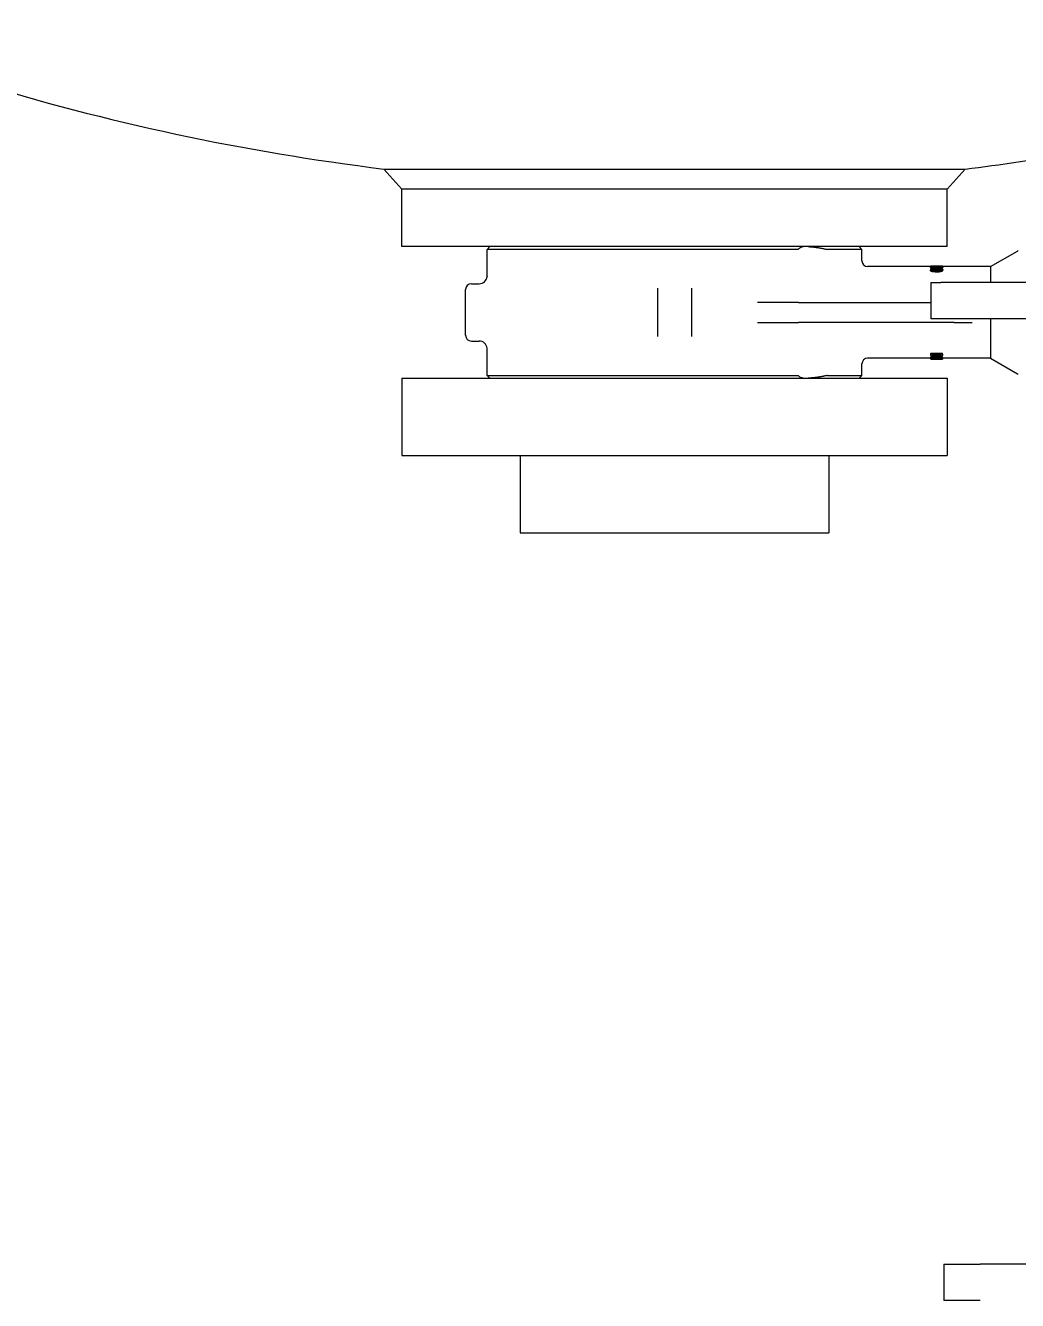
# Model space of a CAD drawing. Header units: inches. Extents: x 17 to 469, y 7 to 301.
# Drawn here: x 82.09 to 95.74, y 42.3 to 59.85 of the extents above; entities that cross this region are included whole.
import ezdxf

# ---------------------------------------------------------------- set-up
doc = ezdxf.new("R2010")
doc.units = ezdxf.units.IN
doc.header["$LTSCALE"] = 14
doc.header["$MEASUREMENT"] = 0
for name, color, linetype, lineweight in [('Dimension (ANSI)', 7, 'Continuous', 25), ('Symbol (ANSI)', 7, 'Continuous', 25), ('Visible (ANSI)', 7, 'Continuous', 50)]:
    doc.layers.add(name, color=color, linetype=linetype, lineweight=lineweight)
doc.styles.add('MEMCOR Medium', font='arial.ttf')
doc.dimstyles.new('Default (ANSI)', dxfattribs={"dimscale": 14, "dimtxt": 0.15, "dimasz": 0.098425, "dimexe": 0.125, "dimexo": 0.0625, "dimgap": 0.031496, "dimtad": 0, "dimtih": 1, "dimtoh": 1, "dimdec": 4, "dimrnd": 1e-08, "dimzin": 3, "dimdsep": 46, "dimlunit": 5, "dimtxsty": 'MEMCOR Medium', "dimcen": 0.09, "dimdle": 0.393701, "dimclrd": 256, "dimclre": 256, "dimclrt": 256, "dimadec": 0, "dimazin": 1, "dimtfac": 0.8, "dimtofl": 0, "dimtmove": 0, "dimatfit": 3, "dimfxl": 1, "dimfrac": 1, "dimtolj": 1, "dimtzin": 4, "dimlwd": -1, "dimlwe": -1, "dimarcsym": 0})
doc.dimstyles.new('Default (ANSI)$7', dxfattribs={"dimscale": 14, "dimtxt": 0.15, "dimasz": 0.098425, "dimexe": 0.125, "dimexo": 0.0625, "dimgap": 0.031496, "dimtad": 0, "dimtih": 1, "dimtoh": 1, "dimdec": 4, "dimrnd": 1e-08, "dimzin": 3, "dimdsep": 46, "dimlunit": 5, "dimtxsty": 'MEMCOR Medium', "dimcen": 0.09, "dimdle": 0.393701, "dimclrd": 256, "dimclre": 256, "dimclrt": 256, "dimadec": 0, "dimazin": 1, "dimtfac": 0.8, "dimtofl": 0, "dimtmove": 0, "dimatfit": 3, "dimfxl": 1, "dimfrac": 1, "dimtolj": 1, "dimtzin": 4, "dimlwd": -1, "dimlwe": -1, "dimarcsym": 0})

# ---------------------------------------------------------------- blocks, each defined once
blk = doc.blocks.new('*D23')
at = {"layer": 'Defpoints', "color": 0, "transparency": 16777216}
for p in [(90.6, 145.532), (30.17, 42.304), (70.754, 42.304)]:
    blk.add_point(p, dxfattribs=at)
at = {"layer": 'Dimension (ANSI)', "transparency": 16777216}
for p, q in [((89.725, 145.532), (28.42, 145.532)), ((30.17, 144.154), (30.17, 97.848)), ((30.17, 43.682), (30.17, 89.988)), ((69.879, 42.304), (28.42, 42.304))]:
    blk.add_line(p, q, dxfattribs=at)
for points in [[(29.94, 144.154), (30.4, 144.154), (30.17, 145.532)], [(29.94, 43.682), (30.4, 43.682), (30.17, 42.304)]]:
    blk.add_solid(points, dxfattribs=at)
at = {"layer": 'Dimension (ANSI)', "transparency": 16777216, "char_height": 2.1, "attachment_point": 5, "style": 'MEMCOR Medium'}
for s, insert in [('\\A1; 103{\\H0.8x;\\S1#4;} in', (30.17, 96.061)), ('\\A1;[2622.0 mm]', (30.17, 92.131))]:
    blk.add_mtext(s, dxfattribs=dict(at, insert=insert))

msp = doc.modelspace()

# ---------------------------------------------------------------- linework, layer by layer
at = {"layer": 'Visible (ANSI)', "linetype": 'Continuous', "lineweight": 18}
for p, q in [((87.0213, 57.87142), (91.01955, 57.87142)), ((87.26955, 57.5919), (87.0213, 57.87142)), ((91.01955, 57.87142), (95.01781, 57.87142)), ((94.76955, 57.5919), (95.01781, 57.87142)), ((87.26955, 56.8039), (87.26955, 57.5919)), ((94.76955, 57.5919), (87.26955, 57.5919)), ((94.76955, 56.8039), (94.76955, 57.5919)), ((94.76955, 56.8039), (87.26955, 56.8039)), ((88.48018, 56.8039), (88.44081, 56.76452)), ((92.71777, 56.76452), (88.44081, 56.76452)), ((88.44081, 56.39232), (88.44081, 56.76452)), ((93.59829, 56.76452), (93.12429, 56.76452)), ((93.55892, 56.8039), (93.59829, 56.76452)), ((93.59829, 56.60706), (93.59829, 56.76452)), ((95.36891, 56.52832), (95.7394, 56.74221)), ((94.54183, 56.52832), (93.67703, 56.52832)), ((94.54176, 56.52764), (94.54176, 56.5156)), ((94.54202, 56.4906), (94.54202, 56.47778)), ((94.54542, 56.53981), (94.54542, 56.53167)), ((94.54542, 56.53981), (94.70684, 56.53981)), ((94.63071, 56.52238), (94.63136, 56.52238)), ((94.63071, 56.52238), (94.63071, 56.51022)), ((94.63136, 56.51022), (94.63071, 56.51022)), ((94.63136, 56.52238), (94.63136, 56.51022)), ((94.63228, 56.53218), (94.63162, 56.53218)), ((94.70684, 56.53981), (94.70684, 56.53149)), ((94.71011, 56.4906), (94.71011, 56.47778)), ((95.36891, 56.52832), (94.71042, 56.52832)), ((94.7105, 56.52764), (94.7105, 56.5156)), ((95.36891, 56.52832), (95.36891, 56.3079)), ((88.14554, 55.58344), (88.14554, 56.21335)), ((88.22428, 56.2921), (88.33103, 56.2921)), ((90.78335, 56.23022), (90.78335, 55.56657)), ((91.25575, 55.56657), (91.25575, 56.23022)), ((94.54835, 56.3079), (94.68233, 56.3079)), ((94.54835, 56.3079), (94.54835, 55.8079)), ((96.18233, 56.3079), (94.68233, 56.3079)), ((92.51995, 56.03619), (92.16336, 56.03619)), ((92.72766, 56.03619), (92.51995, 56.03619)), ((92.72766, 56.03619), (93.95395, 56.03619)), ((93.95395, 56.03619), (94.54835, 56.03619)), ((94.68233, 55.8079), (94.54835, 55.8079)), ((96.18233, 55.8079), (94.68233, 55.8079)), ((95.36891, 55.8079), (95.36891, 55.26847)), ((92.16336, 55.7606), (92.51995, 55.7606)), ((92.51995, 55.7606), (92.72766, 55.7606)), ((93.95395, 55.7606), (92.72766, 55.7606)), ((94.86766, 55.7606), (93.95395, 55.7606)), ((94.86766, 55.7606), (95.11504, 55.7606)), ((88.22428, 55.5047), (88.33103, 55.5047)), ((88.44081, 55.03227), (88.44081, 55.40447)), ((94.54542, 55.26847), (93.67703, 55.26847)), ((94.54542, 55.33732), (94.70684, 55.33732)), ((94.54542, 55.32409), (94.54542, 55.33732)), ((94.70684, 55.32409), (94.54542, 55.32409)), ((94.54542, 55.30702), (94.54542, 55.32409)), ((94.54542, 55.28328), (94.56565, 55.28328)), ((94.54542, 55.27119), (94.54542, 55.28328)), ((94.54542, 55.26719), (94.54542, 55.27119)), ((94.70684, 55.27119), (94.54542, 55.27119)), ((94.54542, 55.2582), (94.54542, 55.26719)), ((94.54542, 55.26719), (94.6846, 55.26719)), ((94.54542, 55.25698), (94.54542, 55.2582)), ((94.56399, 55.31389), (94.56399, 55.30675)), ((94.56399, 55.31389), (94.68826, 55.31389)), ((94.57472, 55.28993), (94.57472, 55.3024)), ((94.70684, 55.25793), (94.57904, 55.25793)), ((94.68707, 55.28328), (94.70684, 55.28328)), ((94.68826, 55.30675), (94.68826, 55.31389)), ((94.70684, 55.32409), (94.70684, 55.33732)), ((94.70684, 55.32409), (94.70684, 55.30719)), ((94.70684, 55.27119), (94.70684, 55.28328)), ((94.70684, 55.27119), (94.70684, 55.26536)), ((95.36891, 55.26847), (94.70684, 55.26847)), ((94.70684, 55.25793), (94.70684, 55.26536)), ((94.70684, 55.25793), (94.70684, 55.25698)), ((95.36891, 55.26847), (95.7394, 55.05458)), ((93.59829, 55.03227), (93.59829, 55.18973)), ((94.54542, 55.25698), (94.70684, 55.25698)), ((87.26955, 54.9929), (94.76955, 54.9929)), ((87.26955, 54.9929), (87.26955, 53.9304)), ((88.44081, 55.03227), (92.71777, 55.03227)), ((88.48018, 54.9929), (88.44081, 55.03227)), ((93.12429, 55.03227), (93.59829, 55.03227)), ((93.55892, 54.9929), (93.59829, 55.03227)), ((94.76955, 54.9929), (94.76955, 53.9304)), ((87.26955, 53.9304), (94.76955, 53.9304)), ((88.89455, 53.9304), (88.89455, 52.8679)), ((93.14455, 53.9304), (93.14455, 52.8679)), ((88.89455, 52.8679), (93.14455, 52.8679)), ((94.72452, 42.8039), (95.22452, 42.8039)), ((94.72452, 42.8039), (94.72452, 42.3039)), ((102.25664, 42.8039), (95.22452, 42.8039)), ((95.22452, 42.3039), (94.72452, 42.3039))]:
    msp.add_line(p, q, dxfattribs=at)
for centre, radius, start, end in [((91.01955, 90.4369), 32.81, 242.74301, 263.000496), ((91.01955, 90.4369), 32.81, 276.999504, 279.580181), ((95.74924, 56.72517), 0.01969, 90, 120), ((93.67703, 56.60706), 0.07874, 180, 270), ((88.33103, 56.40233), 0.11024, 270, 354.787216), ((88.22428, 56.21335), 0.07874, 90, 180), ((88.22428, 55.58344), 0.07874, 180, 270), ((88.33103, 55.39446), 0.11024, 5.212784, 90), ((93.67703, 55.18973), 0.07874, 90, 180), ((95.74924, 55.07162), 0.01969, 240, 270)]:
    msp.add_arc(centre, radius, start, end, dxfattribs=at)
for centre, major_axis, ratio, start_param, end_param in [((94.45898, 55.8984), (-1.25056, 0), 0.51315789, 1.63997084, 1.75220353), ((94.49981, 55.8984), (-1.26151, 0), 0.5087001, 1.63363812, 1.73564898)]:
    msp.add_ellipse(centre, major_axis=major_axis, ratio=ratio, start_param=start_param, end_param=end_param, dxfattribs=at)
for points, knots in [([(92.72152, 56.76606), (92.72141, 56.76592), (92.72129, 56.7658), (92.72077, 56.76531), (92.72029, 56.76502), (92.71914, 56.76462), (92.71848, 56.76452), (92.71777, 56.76452)], [0.1754232945, 0.1754232945, 0.1754232945, 0.1754232945, 0.1777740247, 0.1777740247, 0.185040697, 0.185040697, 0.1923073693, 0.1923073693, 0.1923073693, 0.1923073693]), ([(92.72152, 56.76606), (92.7251, 56.77053), (92.72906, 56.77471), (92.74853, 56.79188), (92.76847, 56.80076), (92.79189, 56.8039)], [1.494648308, 1.494648308, 1.494648308, 1.494648308, 1.572205019, 1.572205019, 1.842813011, 1.842813011, 1.842813011, 1.842813011]), ([(94.55562, 56.53417), (94.55122, 56.53354), (94.548, 56.53276), (94.54396, 56.53105), (94.54208, 56.52993), (94.54177, 56.52797), (94.54176, 56.52781), (94.54176, 56.52764)], [-0.169162625, -0.169162625, -0.169162625, -0.169162625, -0.077769226, -0.077769226, -0.006331753, -0.006331753, 0, 0, 0, 0]), ([(94.54176, 56.52764), (94.54176, 56.52622), (94.5428, 56.5247), (94.54766, 56.52165), (94.5512, 56.52023), (94.55978, 56.51781), (94.56429, 56.51684), (94.57477, 56.51539), (94.58041, 56.51496), (94.58769, 56.5148), (94.58905, 56.51479), (94.59042, 56.51479)], [-0.20866782, -0.20866782, -0.20866782, -0.20866782, -0.153212396, -0.153212396, -0.100148876, -0.100148876, -0.05568208, -0.05568208, -0.010386437, -0.010386437, 0, 0, 0, 0]), ([(94.56166, 56.50524), (94.56076, 56.50543), (94.55989, 56.50564), (94.55562, 56.50669), (94.55098, 56.50804), (94.54546, 56.51078), (94.54407, 56.51174), (94.54218, 56.5137), (94.54176, 56.51467), (94.54176, 56.5156)], [0.0797822314, 0.0797822314, 0.0797822314, 0.0797822314, 0.0886816865, 0.0886816865, 0.1243163036, 0.1243163036, 0.1432684005, 0.1432684005, 0.1632373199, 0.1632373199, 0.1632373199, 0.1632373199]), ([(94.626, 56.50961), (94.60154, 56.50961), (94.58477, 56.50864), (94.56491, 56.5061), (94.56008, 56.50495), (94.55293, 56.50289), (94.5496, 56.50144), (94.54418, 56.49759), (94.5427, 56.4952), (94.54208, 56.49199), (94.54202, 56.4913), (94.54202, 56.4906)], [-0.183267652, -0.183267652, -0.183267652, -0.183267652, -0.137364505, -0.137364505, -0.107367132, -0.107367132, -0.065073463, -0.065073463, -0.01379241, -0.01379241, 0, 0, 0, 0]), ([(94.54202, 56.4906), (94.54202, 56.48884), (94.54241, 56.48702), (94.54419, 56.48356), (94.54549, 56.48192), (94.54992, 56.47808), (94.55346, 56.47607), (94.56237, 56.47262), (94.56845, 56.47087), (94.59007, 56.46739), (94.60484, 56.4666), (94.6209, 56.46636), (94.62352, 56.46634), (94.62613, 56.46634)], [-0.372037848, -0.372037848, -0.372037848, -0.372037848, -0.316649276, -0.316649276, -0.26606732, -0.26606732, -0.194101845, -0.194101845, -0.122425423, -0.122425423, -0.019902589, -0.019902589, 0, 0, 0, 0]), ([(94.59002, 56.53592), (94.58357, 56.53592), (94.57731, 56.5358), (94.56749, 56.53533), (94.56219, 56.53503), (94.55653, 56.5343), (94.55607, 56.53423), (94.55562, 56.53417)], [-0.146175631, -0.146175631, -0.146175631, -0.146175631, -0.059850058, -0.059850058, -0.004970964, -0.004970964, 0, 0, 0, 0]), ([(94.55785, 56.52759), (94.55785, 56.52843), (94.55855, 56.5292), (94.56172, 56.53055), (94.56395, 56.53109), (94.56937, 56.53196), (94.57276, 56.53235), (94.58174, 56.53291), (94.58663, 56.53302), (94.59159, 56.53302)], [-0.155047217, -0.155047217, -0.155047217, -0.155047217, -0.112997761, -0.112997761, -0.073977698, -0.073977698, -0.037792509, -0.037792509, 0, 0, 0, 0]), ([(94.58832, 56.5208), (94.58373, 56.5208), (94.57914, 56.52097), (94.57163, 56.52172), (94.56874, 56.52218), (94.56418, 56.52324), (94.56191, 56.52391), (94.55852, 56.52573), (94.55785, 56.52669), (94.55785, 56.52759)], [-0.16231389, -0.16231389, -0.16231389, -0.16231389, -0.10956079, -0.10956079, -0.068871388, -0.068871388, -0.035084938, -0.035084938, 0, 0, 0, 0]), ([(94.55994, 56.4906), (94.55994, 56.49146), (94.5601, 56.49233), (94.56086, 56.4939), (94.56141, 56.49461), (94.56283, 56.49582), (94.56425, 56.49686), (94.5702, 56.49891), (94.57364, 56.49962), (94.57734, 56.50013)], [-0.151018734, -0.151018734, -0.151018734, -0.151018734, -0.104414417, -0.104414417, -0.062981248, -0.062981248, -0.03031587, -0.03031587, 0, 0, 0, 0]), ([(94.57694, 56.48009), (94.57326, 56.48075), (94.56982, 56.48164), (94.56426, 56.48397), (94.5628, 56.48512), (94.56049, 56.48747), (94.55994, 56.48906), (94.55994, 56.4906)], [-0.0654067865, -0.0654067865, -0.0654067865, -0.0654067865, -0.0477804659, -0.0477804659, -0.0304754738, -0.0304754738, 0, 0, 0, 0]), ([(94.57734, 56.48752), (94.57362, 56.48699), (94.57017, 56.48626), (94.56614, 56.48484), (94.56522, 56.48444), (94.56449, 56.48406)], [0, 0, 0, 0, 0.0305041282, 0.0305041282, 0.0427508709, 0.0427508709, 0.0427508709, 0.0427508709]), ([(94.57734, 56.50013), (94.58583, 56.50133), (94.59402, 56.50164), (94.60661, 56.50206), (94.61701, 56.50214), (94.626, 56.50214)], [-0.0957813868, -0.0957813868, -0.0957813868, -0.0957813868, -0.0684710599, -0.0684710599, 0, 0, 0, 0]), ([(94.626, 56.48957), (94.61702, 56.48957), (94.60663, 56.48949), (94.59403, 56.48906), (94.58583, 56.48875), (94.57734, 56.48752)], [0, 0, 0, 0, 0.0684075571, 0.0684075571, 0.0959145519, 0.0959145519, 0.0959145519, 0.0959145519]), ([(94.61606, 56.52526), (94.61342, 56.52419), (94.61023, 56.52305), (94.60499, 56.52189), (94.60291, 56.52152), (94.59618, 56.52091), (94.59217, 56.5208), (94.58832, 56.5208)], [-0.111146178, -0.111146178, -0.111146178, -0.111146178, -0.05471455, -0.05471455, -0.02932679, -0.02932679, 0, 0, 0, 0]), ([(94.63162, 56.53218), (94.62914, 56.53298), (94.62602, 56.53366), (94.61773, 56.53483), (94.61324, 56.53517), (94.60411, 56.53571), (94.59855, 56.53587), (94.59182, 56.53592), (94.59092, 56.53592), (94.59002, 56.53592)], [-0.114117262, -0.114117262, -0.114117262, -0.114117262, -0.0842587, -0.0842587, -0.051386541, -0.051386541, -0.006850061, -0.006850061, 0, 0, 0, 0]), ([(94.59042, 56.51479), (94.59551, 56.51479), (94.60063, 56.51498), (94.61033, 56.51593), (94.61388, 56.51661), (94.62209, 56.51859), (94.62617, 56.52017), (94.62982, 56.52192), (94.63027, 56.52215), (94.63071, 56.52238)], [-0.122109379, -0.122109379, -0.122109379, -0.122109379, -0.092768877, -0.092768877, -0.062762786, -0.062762786, -0.008094463, -0.008094463, 0, 0, 0, 0]), ([(94.59159, 56.53302), (94.59579, 56.53302), (94.59995, 56.53295), (94.60648, 56.53266), (94.6104, 56.53244), (94.61929, 56.53148), (94.62307, 56.53081), (94.62613, 56.52998)], [-0.145313892, -0.145313892, -0.145313892, -0.145313892, -0.082129114, -0.082129114, -0.042718999, -0.042718999, 0, 0, 0, 0]), ([(94.62613, 56.52998), (94.62425, 56.52915), (94.62239, 56.52827), (94.61933, 56.52669), (94.61774, 56.52591), (94.61606, 56.52526)], [-0.0650004545, -0.0650004545, -0.0650004545, -0.0650004545, -0.0263321856, -0.0263321856, 0, 0, 0, 0]), ([(94.71011, 56.4906), (94.71011, 56.49235), (94.70972, 56.49407), (94.70795, 56.49716), (94.70668, 56.49854), (94.70235, 56.50157), (94.69897, 56.50302), (94.69012, 56.50555), (94.68415, 56.50667), (94.6638, 56.50889), (94.64916, 56.50943), (94.63165, 56.5096), (94.62882, 56.50961), (94.626, 56.50961)], [-0.380131877, -0.380131877, -0.380131877, -0.380131877, -0.324998936, -0.324998936, -0.275383658, -0.275383658, -0.207411723, -0.207411723, -0.133500012, -0.133500012, -0.021496186, -0.021496186, 0, 0, 0, 0]), ([(94.626, 56.50214), (94.64229, 56.50214), (94.65216, 56.5018), (94.66247, 56.5014), (94.6693, 56.50095), (94.67518, 56.50008)], [-0.0793337954, -0.0793337954, -0.0793337954, -0.0793337954, -0.0486518873, -0.0486518873, 0, 0, 0, 0]), ([(94.67518, 56.48747), (94.66935, 56.48834), (94.66259, 56.48881), (94.65081, 56.48928), (94.64095, 56.48957), (94.626, 56.48957)], [0, 0, 0, 0, 0.0482519833, 0.0482519833, 0.0906742135, 0.0906742135, 0.0906742135, 0.0906742135]), ([(94.62613, 56.46634), (94.64409, 56.46634), (94.66252, 56.46726), (94.68273, 56.47096), (94.68871, 56.47234), (94.69856, 56.47611), (94.70211, 56.47809), (94.70783, 56.48295), (94.7094, 56.48575), (94.71004, 56.4892), (94.71011, 56.4899), (94.71011, 56.4906)], [-0.323917221, -0.323917221, -0.323917221, -0.323917221, -0.1664783, -0.1664783, -0.111919382, -0.111919382, -0.067075587, -0.067075587, -0.013777184, -0.013777184, 0, 0, 0, 0]), ([(94.63136, 56.52238), (94.63377, 56.52123), (94.63684, 56.52013), (94.64473, 56.51818), (94.64916, 56.51745), (94.65785, 56.51639), (94.66244, 56.51605), (94.66797, 56.51596), (94.6687, 56.51595), (94.66943, 56.51595)], [-0.113852717, -0.113852717, -0.113852717, -0.113852717, -0.078402966, -0.078402966, -0.042224043, -0.042224043, -0.005548057, -0.005548057, 0, 0, 0, 0]), ([(94.66799, 56.53546), (94.66404, 56.53546), (94.66007, 56.5354), (94.65168, 56.5351), (94.64863, 56.53485), (94.64149, 56.53416), (94.63718, 56.53341), (94.63323, 56.53243), (94.63274, 56.5323), (94.63228, 56.53218)], [-0.0893210162, -0.0893210162, -0.0893210162, -0.0893210162, -0.0748377991, -0.0748377991, -0.0572298624, -0.0572298624, -0.0071630933, -0.0071630933, 0, 0, 0, 0]), ([(94.63685, 56.52529), (94.63865, 56.5265), (94.64099, 56.52752), (94.6439, 56.52877), (94.64563, 56.52942), (94.64693, 56.52984)], [-0.0296076794, -0.0296076794, -0.0296076794, -0.0296076794, -0.0204319086, -0.0204319086, 0, 0, 0, 0]), ([(94.66916, 56.52155), (94.6637, 56.52155), (94.65827, 56.52174), (94.65121, 56.5224), (94.64973, 56.52258), (94.64387, 56.52344), (94.64002, 56.52438), (94.63685, 56.52529)], [-0.0851095347, -0.0851095347, -0.0851095347, -0.0851095347, -0.0528430066, -0.0528430066, -0.0403305854, -0.0403305854, 0, 0, 0, 0]), ([(94.64693, 56.52984), (94.64888, 56.53046), (94.65127, 56.53102), (94.65687, 56.53188), (94.65924, 56.53207), (94.66397, 56.53237), (94.66721, 56.53244), (94.67047, 56.53244)], [-0.0539657006, -0.0539657006, -0.0539657006, -0.0539657006, -0.0388990524, -0.0388990524, -0.0248851617, -0.0248851617, 0, 0, 0, 0]), ([(94.7105, 56.52764), (94.7105, 56.52897), (94.70961, 56.53018), (94.70481, 56.53247), (94.70112, 56.5332), (94.69462, 56.53422), (94.69076, 56.53464), (94.68172, 56.53523), (94.67683, 56.53539), (94.67046, 56.53545), (94.66922, 56.53546), (94.66799, 56.53546)], [-0.153629344, -0.153629344, -0.153629344, -0.153629344, -0.122804966, -0.122804966, -0.086993983, -0.086993983, -0.048665291, -0.048665291, -0.009435198, -0.009435198, 0, 0, 0, 0]), ([(94.69454, 56.52767), (94.69454, 56.5272), (94.69436, 56.52671), (94.69355, 56.52579), (94.69295, 56.52534), (94.69049, 56.52409), (94.68836, 56.52353), (94.68452, 56.52267), (94.682, 56.52227), (94.67597, 56.52168), (94.67261, 56.52155), (94.66916, 56.52155)], [-0.0860159389, -0.0860159389, -0.0860159389, -0.0860159389, -0.0760367998, -0.0760367998, -0.0670254578, -0.0670254578, -0.0497691391, -0.0497691391, -0.0262269231, -0.0262269231, 0, 0, 0, 0]), ([(94.66943, 56.51595), (94.6742, 56.51595), (94.67888, 56.51615), (94.68769, 56.51704), (94.69155, 56.51768), (94.69806, 56.51921), (94.70209, 56.52035), (94.70846, 56.52357), (94.70997, 56.52522), (94.71046, 56.52705), (94.7105, 56.52735), (94.7105, 56.52764)], [-0.255718672, -0.255718672, -0.255718672, -0.255718672, -0.190011179, -0.190011179, -0.126100129, -0.126100129, -0.068841174, -0.068841174, -0.011447006, -0.011447006, 0, 0, 0, 0]), ([(94.67047, 56.53244), (94.67382, 56.53244), (94.67713, 56.53236), (94.68276, 56.53199), (94.685, 56.53175), (94.68853, 56.53116), (94.6907, 56.53072), (94.69392, 56.52931), (94.69454, 56.52851), (94.69454, 56.52767)], [-0.153680281, -0.153680281, -0.153680281, -0.153680281, -0.105404502, -0.105404502, -0.065549431, -0.065549431, -0.032767211, -0.032767211, 0, 0, 0, 0]), ([(94.67518, 56.50008), (94.67896, 56.49952), (94.68251, 56.49876), (94.68805, 56.49672), (94.68943, 56.49573), (94.69167, 56.49363), (94.69219, 56.49212), (94.69219, 56.4906)], [-0.0644882865, -0.0644882865, -0.0644882865, -0.0644882865, -0.0466822723, -0.0466822723, -0.0300440726, -0.0300440726, 0, 0, 0, 0]), ([(94.68762, 56.48406), (94.68692, 56.48442), (94.68607, 56.48479), (94.68223, 56.48618), (94.67881, 56.48692), (94.67518, 56.48747)], [0.0412538501, 0.0412538501, 0.0412538501, 0.0412538501, 0.0470885216, 0.0470885216, 0.0628353586, 0.0628353586, 0.0628353586, 0.0628353586]), ([(94.69219, 56.4906), (94.69219, 56.48907), (94.69166, 56.48747), (94.68951, 56.48528), (94.68815, 56.48412), (94.68247, 56.48172), (94.67909, 56.48082), (94.67544, 56.48015)], [-0.129390515, -0.129390515, -0.129390515, -0.129390515, -0.06192476, -0.06192476, -0.030316347, -0.030316347, 0, 0, 0, 0]), ([(94.7105, 56.5156), (94.7105, 56.51394), (94.70933, 56.51211), (94.7034, 56.50868), (94.69968, 56.50746), (94.69459, 56.50613), (94.69259, 56.50569), (94.69043, 56.50531)], [0, 0, 0, 0, 0.062902933, 0.062902933, 0.119146883, 0.119146883, 0.151522551, 0.151522551, 0.151522551, 0.151522551]), ([(88.44082, 56.39232), (88.44082, 56.39232), (88.44157, 56.39132), (88.44309, 56.38928), (88.44312, 56.38925), (88.44314, 56.38921)], [0.273635525, 0.273635525, 0.273635525, 0.273635525, 0.547439646, 0.547439646, 0.552113501, 0.552113501, 0.552113501, 0.552113501]), ([(94.62613, 56.45296), (94.61191, 56.45296), (94.59625, 56.45352), (94.57109, 56.4569), (94.56428, 56.45885), (94.55538, 56.46201), (94.55157, 56.46396), (94.5463, 56.46798), (94.54465, 56.46989), (94.54248, 56.47382), (94.54202, 56.47583), (94.54202, 56.47778)], [0, 0, 0, 0, 0.108371526, 0.108371526, 0.198840899, 0.198840899, 0.296855551, 0.296855551, 0.376686089, 0.376686089, 0.459220348, 0.459220348, 0.459220348, 0.459220348]), ([(94.62613, 56.47737), (94.61041, 56.47737), (94.60105, 56.47778), (94.58972, 56.4784), (94.58282, 56.47901), (94.57694, 56.48009)], [-0.0872419859, -0.0872419859, -0.0872419859, -0.0872419859, -0.0488319018, -0.0488319018, 0, 0, 0, 0]), ([(94.67544, 56.48015), (94.6727, 56.47964), (94.6698, 56.47924), (94.66222, 56.47841), (94.65673, 56.47802), (94.64545, 56.47761), (94.64182, 56.47752), (94.63626, 56.47743), (94.63429, 56.47741), (94.63131, 56.47739), (94.63028, 56.47738), (94.62874, 56.47738), (94.62821, 56.47737), (94.62717, 56.47737), (94.62665, 56.47737), (94.62613, 56.47737)], [-0.153354285, -0.153354285, -0.153354285, -0.153354285, -0.116911208, -0.116911208, -0.058113255, -0.058113255, -0.030715578, -0.030715578, -0.015758458, -0.015758458, -0.007957728, -0.007957728, -0.003955605, -0.003955605, 0, 0, 0, 0]), ([(94.71011, 56.47778), (94.71011, 56.4748), (94.70903, 56.47169), (94.70403, 56.46637), (94.7009, 56.46423), (94.69374, 56.46096), (94.68882, 56.45909), (94.6727, 56.45564), (94.6637, 56.45457), (94.64548, 56.45322), (94.63565, 56.45296), (94.62613, 56.45296)], [0, 0, 0, 0, 0.057761719, 0.057761719, 0.102817043, 0.102817043, 0.135953489, 0.135953489, 0.169321239, 0.169321239, 0.2050002, 0.2050002, 0.2050002, 0.2050002]), ([(88.44314, 55.40758), (88.44312, 55.40754), (88.44309, 55.40751), (88.44245, 55.40665), (88.44196, 55.406), (88.44108, 55.40482), (88.44082, 55.40447), (88.44082, 55.40447)], [-0.004662888, -0.004662888, -0.004662888, -0.004662888, 0, 0, 0.11213736, 0.11213736, 0.273635527, 0.273635527, 0.273635527, 0.273635527]), ([(94.54542, 55.30702), (94.54542, 55.30218), (94.54609, 55.29838), (94.5485, 55.29341), (94.55051, 55.29031), (94.55736, 55.28658), (94.55786, 55.28633), (94.55837, 55.28607)], [-0.258533795, -0.258533795, -0.258533795, -0.258533795, -0.107276429, -0.107276429, -0.007558904, -0.007558904, 0, 0, 0, 0]), ([(94.55837, 55.28607), (94.56198, 55.28436), (94.56635, 55.28292), (94.57787, 55.28018), (94.58442, 55.27923), (94.5994, 55.27742), (94.61029, 55.27684), (94.62304, 55.2767), (94.62452, 55.27669), (94.626, 55.27669)], [-0.169393173, -0.169393173, -0.169393173, -0.169393173, -0.137287679, -0.137287679, -0.097250844, -0.097250844, -0.011267013, -0.011267013, 0, 0, 0, 0]), ([(94.57472, 55.28993), (94.56894, 55.29269), (94.56706, 55.29548), (94.56455, 55.29987), (94.56399, 55.30331), (94.56399, 55.30675)], [-0.0979334171, -0.0979334171, -0.0979334171, -0.0979334171, -0.0676344042, -0.0676344042, 0, 0, 0, 0]), ([(94.5646, 55.31389), (94.56468, 55.31353), (94.56477, 55.31317), (94.56583, 55.30961), (94.5673, 55.30788), (94.56956, 55.30541), (94.57179, 55.30383), (94.57472, 55.3024)], [0.037464592, 0.037464592, 0.037464592, 0.037464592, 0.044808924, 0.044808924, 0.11154531, 0.11154531, 0.271936542, 0.271936542, 0.271936542, 0.271936542]), ([(94.57472, 55.3024), (94.57799, 55.30074), (94.58204, 55.29937), (94.5932, 55.29691), (94.59954, 55.29627), (94.61133, 55.29536), (94.61892, 55.29517), (94.62626, 55.29517)], [0, 0, 0, 0, 0.046335395, 0.046335395, 0.105080206, 0.105080206, 0.194042683, 0.194042683, 0.194042683, 0.194042683]), ([(94.62626, 55.28285), (94.61925, 55.28285), (94.61203, 55.28302), (94.60026, 55.28384), (94.59395, 55.28446), (94.58248, 55.28682), (94.57817, 55.28822), (94.57472, 55.28993)], [-0.185357251, -0.185357251, -0.185357251, -0.185357251, -0.106377007, -0.106377007, -0.048819349, -0.048819349, 0, 0, 0, 0]), ([(94.626, 55.27669), (94.63438, 55.27669), (94.64281, 55.2769), (94.65661, 55.27779), (94.66387, 55.27842), (94.67965, 55.28102), (94.68641, 55.28277), (94.69262, 55.28535), (94.69333, 55.28567), (94.69402, 55.28599)], [-0.250282181, -0.250282181, -0.250282181, -0.250282181, -0.151276791, -0.151276791, -0.082049498, -0.082049498, -0.009722871, -0.009722871, 0, 0, 0, 0]), ([(94.62626, 55.29517), (94.63591, 55.29517), (94.64576, 55.29554), (94.65995, 55.29725), (94.66478, 55.29812), (94.67284, 55.30036), (94.676, 55.30162), (94.67858, 55.30308)], [0, 0, 0, 0, 0.07351143, 0.07351143, 0.11674737, 0.11674737, 0.155811595, 0.155811595, 0.155811595, 0.155811595]), ([(94.67858, 55.29059), (94.67585, 55.28908), (94.67247, 55.28779), (94.66421, 55.28564), (94.65954, 55.28483), (94.6456, 55.2832), (94.63583, 55.28285), (94.62626, 55.28285)], [-0.155748881, -0.155748881, -0.155748881, -0.155748881, -0.114411823, -0.114411823, -0.072933245, -0.072933245, 0, 0, 0, 0]), ([(94.67858, 55.30308), (94.68146, 55.30476), (94.68365, 55.3066), (94.686, 55.30968), (94.68701, 55.31128), (94.68765, 55.31387)], [0, 0, 0, 0, 0.0450180764, 0.0450180764, 0.0692883275, 0.0692883275, 0.0692883275, 0.0692883275]), ([(94.68826, 55.30675), (94.68826, 55.30128), (94.68685, 55.29853), (94.68446, 55.29473), (94.68202, 55.29256), (94.67858, 55.29059)], [-0.0847099284, -0.0847099284, -0.0847099284, -0.0847099284, -0.0535763257, -0.0535763257, 0, 0, 0, 0]), ([(94.69402, 55.28599), (94.69799, 55.28788), (94.70078, 55.29011), (94.70411, 55.29412), (94.70651, 55.29736), (94.70683, 55.30599), (94.70684, 55.30659), (94.70684, 55.30719)], [-0.405487007, -0.405487007, -0.405487007, -0.405487007, -0.172059377, -0.172059377, -0.011815913, -0.011815913, 0, 0, 0, 0]), ([(94.71042, 55.26847), (94.71016, 55.26741), (94.70923, 55.26643), (94.70721, 55.26547), (94.70703, 55.26538), (94.70684, 55.2653)], [-0.1483440762, -0.1483440762, -0.1483440762, -0.1483440762, -0.1228049665, -0.1228049665, -0.1203122805, -0.1203122805, -0.1203122805, -0.1203122805]), ([(92.71777, 55.03227), (92.71848, 55.03227), (92.71914, 55.03217), (92.72029, 55.03177), (92.72077, 55.03148), (92.72129, 55.03099), (92.72141, 55.03087), (92.72152, 55.03073)], [0.0644246105, 0.0644246105, 0.0644246105, 0.0644246105, 0.0716912828, 0.0716912828, 0.0789579552, 0.0789579552, 0.0813086854, 0.0813086854, 0.0813086854, 0.0813086854]), ([(92.79189, 54.9929), (92.76847, 54.99603), (92.74853, 55.00491), (92.72906, 55.02208), (92.7251, 55.02626), (92.72152, 55.03073)], [1.99787644, 1.99787644, 1.99787644, 1.99787644, 2.268484431, 2.268484431, 2.346041142, 2.346041142, 2.346041142, 2.346041142])]:
    msp.add_open_spline(points, degree=3, knots=knots, dxfattribs=at)
for points, weights in [([(92.85865, 56.8039), (92.98967, 56.79769), (93.1227, 56.76474)], [1, 1.00263245458, 1.00001729957]), ([(93.1227, 55.03205), (92.98967, 54.9991), (92.85865, 54.9929)], [1.00001729957, 1.00263245458, 1])]:
    msp.add_rational_spline(points, weights, degree=2, dxfattribs=at)
for points in [[(93.12429, 56.76452), (93.12382, 56.76452), (93.12329, 56.7646), (93.1227, 56.76474)], [(94.59159, 56.52108), (94.58836, 56.52108), (94.58515, 56.52103), (94.58203, 56.52092)], [(94.59702, 56.52103), (94.59522, 56.52106), (94.59341, 56.52108), (94.59159, 56.52108)], [(94.63071, 56.51022), (94.63032, 56.51002), (94.62991, 56.50981), (94.62949, 56.5096)], [(94.63276, 56.50958), (94.63227, 56.50979), (94.6318, 56.51001), (94.63136, 56.51022)], [(94.54542, 55.26512), (94.5438, 55.26584), (94.54219, 55.26688), (94.54183, 55.26847)], [(93.1227, 55.03205), (93.12329, 55.03219), (93.12382, 55.03227), (93.12429, 55.03227)]]:
    msp.add_open_spline(points, degree=3, dxfattribs=at)

# ---------------------------------------------------------------- dimensions: what is measured, and where the dimension line sits
at = {"layer": 'Dimension (ANSI)'}
dim = msp.add_linear_dim(base=(30.16995, 42.3039), p1=(90.59955, 145.5319), p2=(70.75367, 42.3039), angle=90, text=' <> in\\X[2622.0 mm]', dimstyle='Default (ANSI)', override={"dimgap": 0.031496, "dimdec": 4, "dimpost": '', "dimtol": 0, "dimlim": 0, "dimtp": 0, "dimtm": 0, "dimtdec": 2, "dimatfit": 1}, dxfattribs=at)
dim.commit()
dim.dimension.update_dxf_attribs({"geometry": '*D23', "text_midpoint": (30.16995, 93.9179), "dimtype": 160})

# ---------------------------------------------------------------- leaders
at = {"layer": 'Symbol (ANSI)', "annotation_type": 0, "has_hookline": 1, "hookline_direction": 1, "text_width": 35.67708}
msp.add_leader([(110.82974, 60.0579), (108.23542, 37.5491), (106.85747, 37.5491)], dimstyle='Default (ANSI)$7', override={"dimtad": 0}, dxfattribs=at)

doc.saveas('drawing.dxf')
